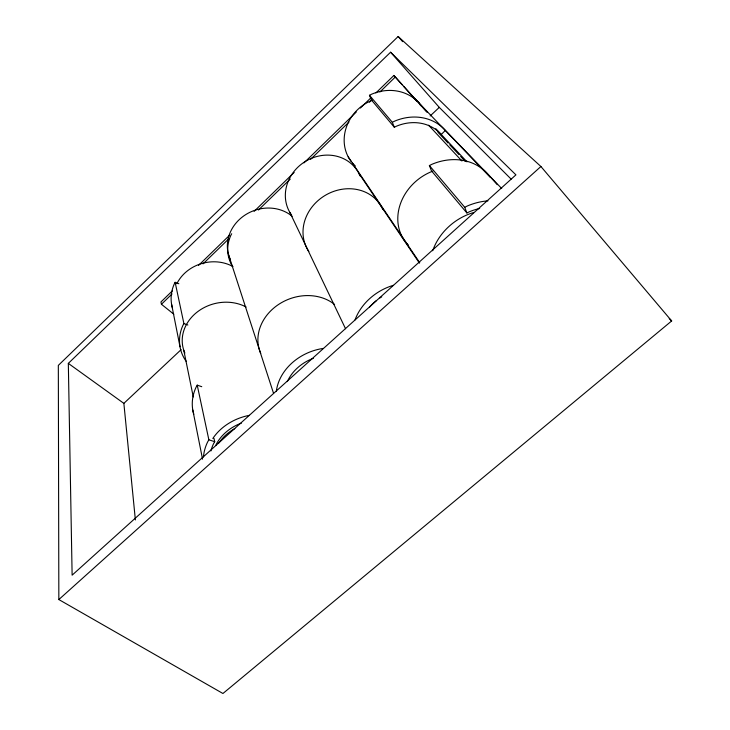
<?xml version="1.0" encoding="UTF-8"?>
<svg xmlns="http://www.w3.org/2000/svg" width="730" height="730" viewBox="0 0 730 730"><rect width="100%" height="100%" fill="white"/><g stroke="black" fill="none" stroke-linecap="round" stroke-linejoin="round"><path stroke-width="1.09" d="M178.832 283.733L175.136 282.309L174.16 284.189A43.672 38.334 -14.2 0 0 172.536 308.315M175.136 282.309L183.896 323.563L182.838 325.543A46.848 40.104 -15.1 0 0 186.141 361.24M231.693 233.746L230.817 235.407A39.046 34.994 -21.7 0 0 232.286 265.994M201.754 386.699L197.228 385.148L196.051 387.274A51.611 42.504 -16 0 0 193.815 414.293M197.228 385.148L208.862 439.807L207.575 442.061A55.808 44.348 -16.6 0 0 203.469 457.007M213.981 438.401L214.711 441.687L213.607 443.603A49.357 39.228 -16.6 0 0 210.915 450.948M501.711 188.504L445.4 130.387L441.248 134.475L437.443 130.825A43.891 38.617 -41.9 0 0 396.299 126.263L394.328 127.239L371.406 99.964L369.462 95.283L371.625 94.197A46.346 41.555 -44.2 0 1 419.312 103.213M172.389 290.85L160.947 301.974L161.439 304.273L173.804 314.183M198.542 265.41L229.594 235.215M254.122 211.371L294.163 172.426M303.972 162.89L356.286 112.028M360.374 108.049L370.995 97.72M375.895 92.947L393.881 75.464L417.405 101.497M161.439 304.273L172.034 293.971M203.013 263.868L229.101 238.518M258.457 210.003L290.248 179.106M310.633 159.304L348.949 122.074M369.334 102.264L371.78 99.891M379.928 91.971L395.423 76.915M398.16 36.5L58.327 365.392L58.847 599.558L222.933 693.5L671.673 320.945L540.912 166.504L398.16 36.5L402.613 41.637M68.328 363.385L390.596 52.222L515.928 174.862L72.124 575.176L68.328 363.385L123.863 403.371L135.379 519.933M123.863 403.371L181.131 349.624M430.152 115.96L439.287 107.392L511.119 179.096M58.847 599.558L540.912 166.504M369.462 95.283L392.311 122.293L394.638 121.134A49.631 43.663 -41.9 0 1 445.4 130.387M479.692 208.479A53.044 43.718 -37.6 0 0 469.317 211.8L466.908 212.987L431.494 170.902L429.386 165.555L431.968 164.277A54.905 46.766 -39.3 0 1 487.558 173.776L497.276 184.69M429.386 165.555L464.727 207.284L467.556 205.887A59.969 49.43 -37.6 0 1 487.987 200.85M208.862 439.807L214.711 441.687M183.896 323.563L187.847 325.014M669.227 318.572L671.673 320.945M415.142 98.97L490.25 177.344M435.783 128.662L466.999 161.859M438 132.294L448.138 143.089M449.698 144.75L459.051 154.724M460.612 156.384L465.293 161.367M428.592 125.186L461.917 161.001M416.985 100.786L426.065 110.942M419.668 104.034L427.214 112.466M393.881 75.464L402.175 84.735M403.681 86.423L416.492 100.749M419.504 104.116L421.009 105.804M390.596 52.222L439.287 107.392M348.201 156.84L419.732 262.709M358.685 173.083L419.394 263.074M289.874 212.439L345.546 328.746M392.311 122.293L394.328 127.239M464.727 207.284L466.908 212.987M228.609 254.861L273.54 393.315M183.778 350.227L193.277 396.974M192.775 409.941L202.548 459.161M171.614 304.392L180.009 346.777M176.861 283.714A38.316 33.644 -13.9 0 1 232.97 266.55M184.9 353.092A41.154 35.232 -14.8 0 1 197.784 311.591A41.154 35.232 -14.8 0 1 246.147 307.02M212.832 438.484A48.983 38.945 -16.4 0 1 249.477 415.324M215.697 445.51A42.586 33.854 -16.4 0 1 241.457 423.062M218.927 442.9A42.714 33.908 -16.4 0 1 234.814 428.574M291.571 215.04A39.657 35.88 -32.7 0 1 306.463 160.773A39.657 35.88 -32.7 0 1 360.018 175.921M308.863 251.512A42.696 37.75 -31.4 0 1 326.045 194.892A42.696 37.75 -31.4 0 1 382.867 209.483M355.017 319.932A51.173 42.285 -29.3 0 1 393.379 285.32M369.535 307.166A44.493 36.755 -29.3 0 1 376.434 300.541M379.928 297.977A44.493 36.755 -29.3 0 1 381.754 296.809M432.698 250.746A52.843 43.563 -37.3 0 1 473.46 212.603M408.326 245.088A48.308 41.172 -39 0 1 432.835 171.121M355.327 165.975A40.78 36.591 -43.9 0 1 352.389 162.982M351.057 161.33A40.78 36.591 -43.9 0 1 372.154 100.275M276.36 391.143A49.704 40.615 -22 0 1 323.372 348.411M260.738 353.356A45.616 38.654 -21.9 0 1 278.641 304.419A45.616 38.654 -21.9 0 1 334.605 304.474M287.328 381.598A41.364 33.799 -22 0 1 313.371 358.293M230.187 259.132A38.726 34.784 -21.7 0 1 244.185 215.633A38.726 34.784 -21.7 0 1 292.192 216.281"/></g></svg>
